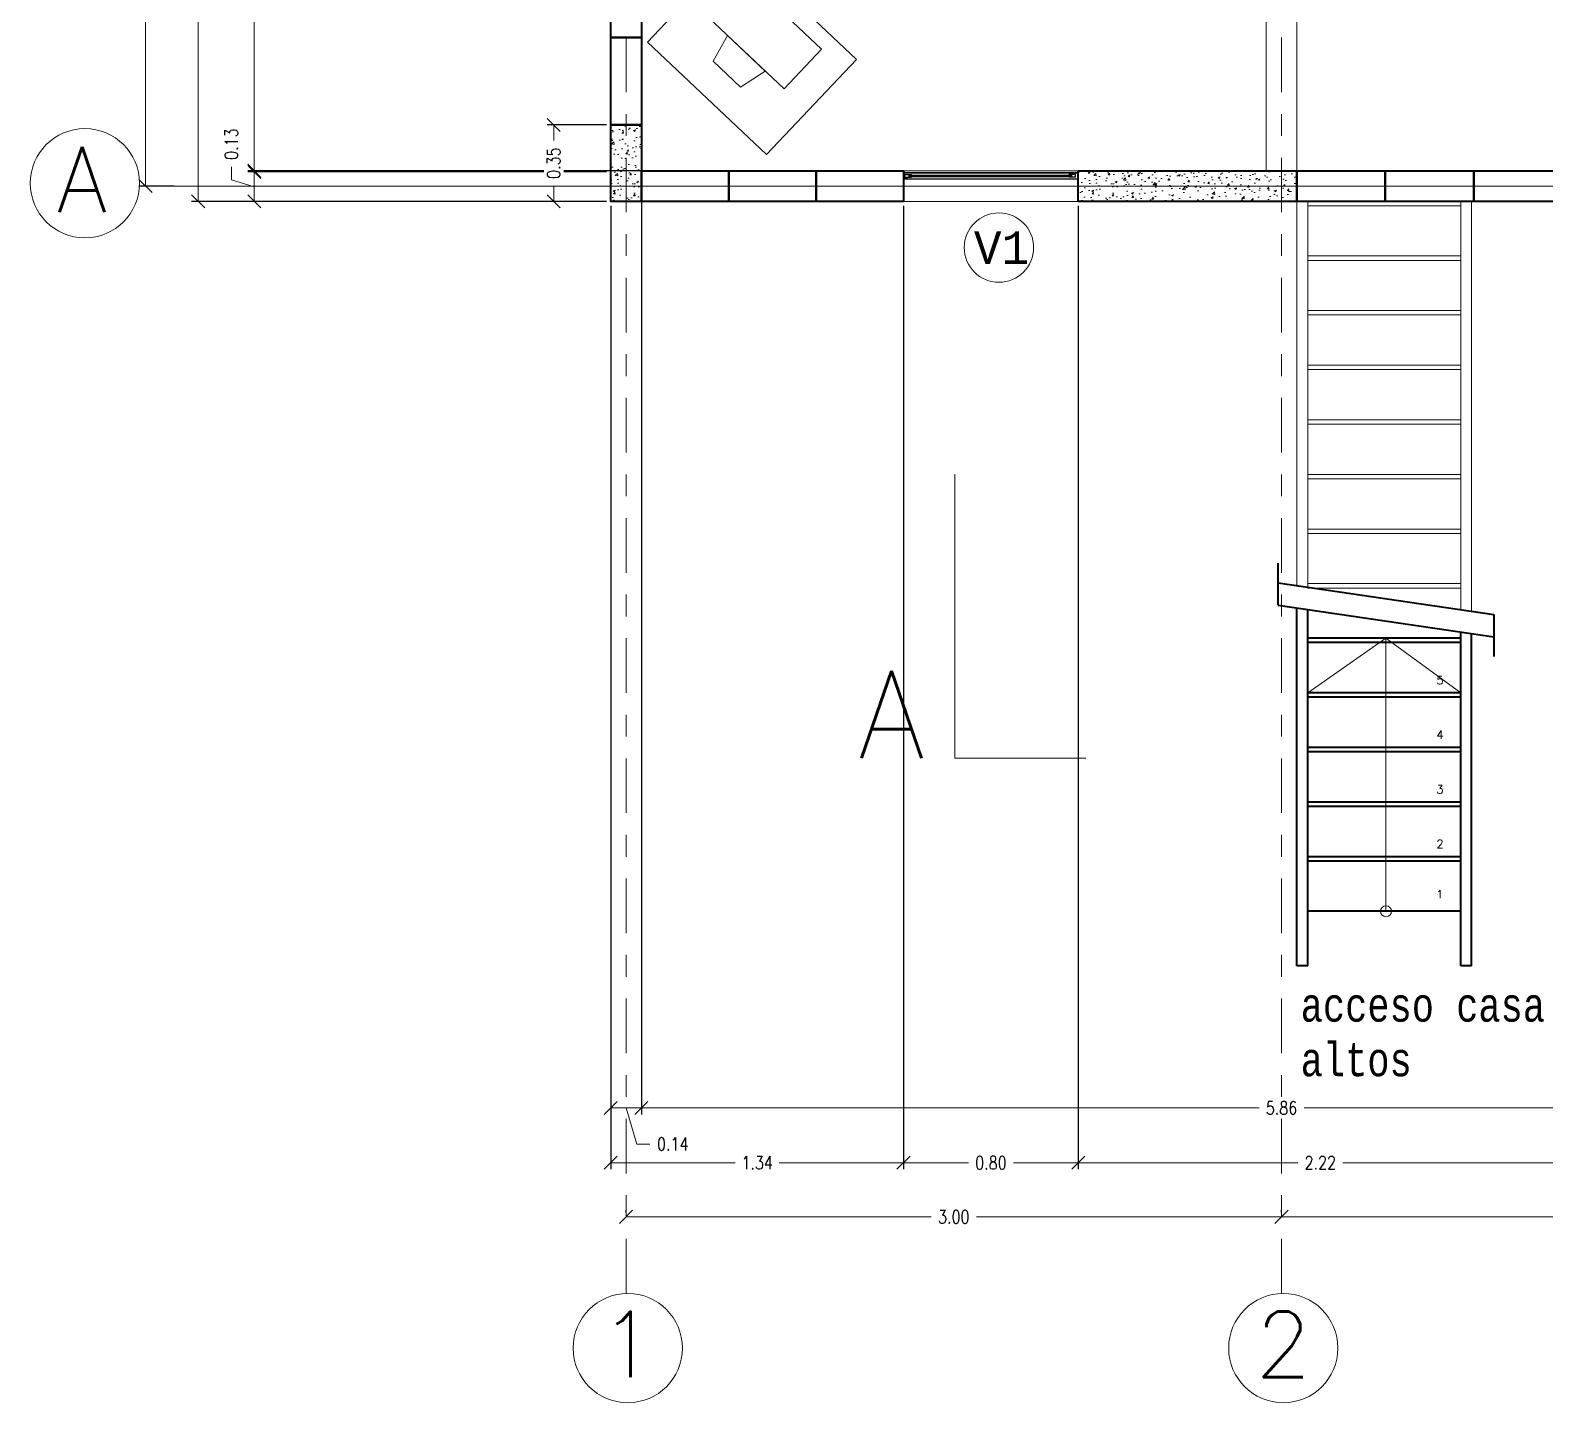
# Model space of a CAD drawing. Header units: metres. Extents: x -89 to 15, y -108 to -10.
# Drawn here: x -36.07 to -29.14, y -92.65 to -86.37 of the extents above; entities that cross this region are included whole.
import ezdxf

# ---------------------------------------------------------------- set-up
doc = ezdxf.new("R2010")
doc.units = ezdxf.units.M
doc.header["$LTSCALE"] = 5
doc.header["$MEASUREMENT"] = 0
doc.linetypes.add('CENTER', pattern=[2, 1.25, -0.25, 0.25, -0.25])
doc.layers.get('0').update_dxf_attribs({"color": 30})
for name, color, linetype, lineweight in [('A-ANNO-DIMS', 3, 'Continuous', 18), ('A-ANNO-SYMB', 3, 'Continuous', 18), ('A-ANNO-TEXT', 3, 'Continuous', 18), ('A-FLOR-LEVL', 7, 'Continuous', 35), ('A-FLOR-PATT', 8, 'Continuous', 18), ('A-FURN', 8, 'Continuous', 18), ('A-GLAZ-FULL', 4, 'Continuous', 25), ('A-WALL-FULL', 7, 'Continuous', 35)]:
    doc.layers.add(name, color=color, linetype=linetype, lineweight=lineweight)
doc.styles.add('E-ARIAL', font='arial.ttf')
doc.styles.add('E-ROMANS', font='romans.shx', dxfattribs={"width": 0.8})
doc.dimstyles.new('E-0050_TICK_12', dxfattribs={"dimscale": 0.001, "dimtxt": 60, "dimasz": 60, "dimexe": 30, "dimexo": 20, "dimgap": 30, "dimtad": 0, "dimzin": 0, "dimdsep": 46, "dimtxsty": 'E-ROMANS', "dimblk": 'OBLIQUE', "dimcen": 30, "dimclrd": 256, "dimclre": 256, "dimclrt": 256, "dimadec": 0, "dimazin": 0, "dimtfac": 1, "dimtmove": 1, "dimatfit": 3, "dimldrblk": 'OPEN90', "dimfxl": 1, "dimtfill": 1, "dimtolj": 1, "dimtzin": 0, "dimlwd": -1, "dimarcsym": 0})

# ---------------------------------------------------------------- blocks, each defined once
blk = doc.blocks.new('_Oblique')
at = {"color": 0, "linetype": 'ByBlock', "lineweight": -2}
blk.add_line((-0.5, -0.5), (0.5, 0.5), dxfattribs=at)
blk = doc.blocks.new('*D39')
at = {"layer": 'A-ANNO-DIMS', "lineweight": -2, "transparency": 16777216}
for p, q in [((-33.3446, -91.7796), (-33.3446, -91.7696)), ((-30.3446, -91.7796), (-30.3446, -91.7696))]:
    blk.add_line(p, q, dxfattribs=at)
at = {"layer": 'A-ANNO-DIMS', "transparency": 16777216}
for p, q in [((-33.3446, -91.7996), (-31.9477, -91.7996)), ((-30.3446, -91.7996), (-31.7414, -91.7996))]:
    blk.add_line(p, q, dxfattribs=at)
at = {"layer": 'A-ANNO-DIMS', "transparency": 16777216, "xscale": 0.06, "yscale": 0.06, "zscale": 0.06, "rotation": 180}
blk.add_blockref('_Oblique', (-33.3446, -91.7996), dxfattribs=at)
at = {"layer": 'A-ANNO-DIMS', "transparency": 16777216, "xscale": 0.06, "yscale": 0.06, "zscale": 0.06}
blk.add_blockref('_Oblique', (-30.3446, -91.7996), dxfattribs=at)
at = {"layer": 'A-ANNO-DIMS', "transparency": 16777216, "insert": (-31.8446, -91.7996), "char_height": 0.06, "attachment_point": 5, "style": 'E-ROMANS', "bg_fill": 3, "box_fill_scale": 1.25, "bg_fill_color": 256, "bg_fill_true_color": 13158600, "bg_fill_transparency": 0}
blk.add_mtext('\\A1;3.00', dxfattribs=at)
blk = doc.blocks.new('_Open90')
at = {"color": 0, "linetype": 'ByBlock', "lineweight": -2}
for p, q in [((0, 0), (-1, 0)), ((-0.5, 0.5), (0, 0)), ((0, 0), (-0.5, -0.5))]:
    blk.add_line(p, q, dxfattribs=at)
blk = doc.blocks.new('*D40')
at = {"layer": 'A-ANNO-DIMS', "lineweight": -2, "transparency": 16777216}
for p, q in [((-30.3446, -91.7796), (-30.3446, -91.7696)), ((-27.3446, -91.7796), (-27.3446, -91.7696))]:
    blk.add_line(p, q, dxfattribs=at)
at = {"layer": 'A-ANNO-DIMS', "transparency": 16777216}
for p, q in [((-30.3446, -91.7996), (-28.9477, -91.7996)), ((-27.3446, -91.7996), (-28.7414, -91.7996))]:
    blk.add_line(p, q, dxfattribs=at)
at = {"layer": 'A-ANNO-DIMS', "transparency": 16777216, "xscale": 0.06, "yscale": 0.06, "zscale": 0.06, "rotation": 180}
blk.add_blockref('_Oblique', (-30.3446, -91.7996), dxfattribs=at)
at = {"layer": 'A-ANNO-DIMS', "transparency": 16777216, "xscale": 0.06, "yscale": 0.06, "zscale": 0.06}
blk.add_blockref('_Oblique', (-27.3446, -91.7996), dxfattribs=at)
at = {"layer": 'A-ANNO-DIMS', "transparency": 16777216, "insert": (-28.8446, -91.7996), "char_height": 0.06, "attachment_point": 5, "style": 'E-ROMANS', "bg_fill": 3, "box_fill_scale": 1.25, "bg_fill_color": 256, "bg_fill_true_color": 13158600, "bg_fill_transparency": 0}
blk.add_mtext('\\A1;3.00', dxfattribs=at)
blk = doc.blocks.new('*D45')
at = {"layer": 'A-ANNO-DIMS', "lineweight": -2, "transparency": 16777216}
for p, q in [((-33.4146, -87.1709), (-33.4146, -91.5822)), ((-32.0746, -87.1709), (-32.0746, -91.5822))]:
    blk.add_line(p, q, dxfattribs=at)
at = {"layer": 'A-ANNO-DIMS', "transparency": 16777216}
for p, q in [((-33.4146, -91.5522), (-32.8454, -91.5522)), ((-32.0746, -91.5522), (-32.6437, -91.5522))]:
    blk.add_line(p, q, dxfattribs=at)
at = {"layer": 'A-ANNO-DIMS', "transparency": 16777216, "xscale": 0.06, "yscale": 0.06, "zscale": 0.06, "rotation": 180}
blk.add_blockref('_Oblique', (-33.4146, -91.5522), dxfattribs=at)
at = {"layer": 'A-ANNO-DIMS', "transparency": 16777216, "xscale": 0.06, "yscale": 0.06, "zscale": 0.06}
blk.add_blockref('_Oblique', (-32.0746, -91.5522), dxfattribs=at)
at = {"layer": 'A-ANNO-DIMS', "transparency": 16777216, "insert": (-32.7446, -91.5522), "char_height": 0.06, "attachment_point": 5, "style": 'E-ROMANS', "bg_fill": 3, "box_fill_scale": 1.25, "bg_fill_color": 256, "bg_fill_true_color": 13158600, "bg_fill_transparency": 0}
blk.add_mtext('\\A1;1.34', dxfattribs=at)
blk = doc.blocks.new('*D46')
at = {"layer": 'A-ANNO-DIMS', "lineweight": -2, "transparency": 16777216}
for p, q in [((-32.0746, -87.1709), (-32.0746, -91.5822)), ((-31.2746, -87.1709), (-31.2746, -91.5822))]:
    blk.add_line(p, q, dxfattribs=at)
at = {"layer": 'A-ANNO-DIMS', "transparency": 16777216}
for p, q in [((-32.0746, -91.5522), (-31.7777, -91.5522)), ((-31.2746, -91.5522), (-31.5714, -91.5522))]:
    blk.add_line(p, q, dxfattribs=at)
at = {"layer": 'A-ANNO-DIMS', "transparency": 16777216, "xscale": 0.06, "yscale": 0.06, "zscale": 0.06, "rotation": 180}
blk.add_blockref('_Oblique', (-32.0746, -91.5522), dxfattribs=at)
at = {"layer": 'A-ANNO-DIMS', "transparency": 16777216, "xscale": 0.06, "yscale": 0.06, "zscale": 0.06}
blk.add_blockref('_Oblique', (-31.2746, -91.5522), dxfattribs=at)
at = {"layer": 'A-ANNO-DIMS', "transparency": 16777216, "insert": (-31.6746, -91.5522), "char_height": 0.06, "attachment_point": 5, "style": 'E-ROMANS', "bg_fill": 3, "box_fill_scale": 1.25, "bg_fill_color": 256, "bg_fill_true_color": 13158600, "bg_fill_transparency": 0}
blk.add_mtext('\\A1;0.80', dxfattribs=at)
blk = doc.blocks.new('*D47')
at = {"layer": 'A-ANNO-DIMS', "lineweight": -2, "transparency": 16777216}
for p, q in [((-31.2746, -87.1709), (-31.2746, -91.5822)), ((-29.0596, -87.1709), (-29.0596, -91.5822))]:
    blk.add_line(p, q, dxfattribs=at)
at = {"layer": 'A-ANNO-DIMS', "transparency": 16777216}
for p, q in [((-31.2746, -91.5522), (-30.2702, -91.5522)), ((-29.0596, -91.5522), (-30.0639, -91.5522))]:
    blk.add_line(p, q, dxfattribs=at)
at = {"layer": 'A-ANNO-DIMS', "transparency": 16777216, "xscale": 0.06, "yscale": 0.06, "zscale": 0.06, "rotation": 180}
blk.add_blockref('_Oblique', (-31.2746, -91.5522), dxfattribs=at)
at = {"layer": 'A-ANNO-DIMS', "transparency": 16777216, "xscale": 0.06, "yscale": 0.06, "zscale": 0.06}
blk.add_blockref('_Oblique', (-29.0596, -91.5522), dxfattribs=at)
at = {"layer": 'A-ANNO-DIMS', "transparency": 16777216, "insert": (-30.1671, -91.5522), "char_height": 0.06, "attachment_point": 5, "style": 'E-ROMANS', "bg_fill": 3, "box_fill_scale": 1.25, "bg_fill_color": 256, "bg_fill_true_color": 13158600, "bg_fill_transparency": 0}
blk.add_mtext('\\A1;2.22', dxfattribs=at)
blk = doc.blocks.new('*D56')
at = {"layer": 'A-ANNO-DIMS', "lineweight": -2, "transparency": 16777216}
for p, q in [((-33.4146, -87.1709), (-33.4146, -91.3314)), ((-33.2746, -87.1709), (-33.2746, -91.3314))]:
    blk.add_line(p, q, dxfattribs=at)
at = {"layer": 'A-ANNO-DIMS', "transparency": 16777216}
for p, q in [((-33.4146, -91.3014), (-33.2746, -91.3014)), ((-33.3446, -91.3014), (-33.2951, -91.4664)), ((-33.2951, -91.4664), (-33.2351, -91.4664))]:
    blk.add_line(p, q, dxfattribs=at)
at = {"layer": 'A-ANNO-DIMS', "transparency": 16777216, "xscale": 0.06, "yscale": 0.06, "zscale": 0.06, "rotation": 180}
blk.add_blockref('_Oblique', (-33.4146, -91.3014), dxfattribs=at)
at = {"layer": 'A-ANNO-DIMS', "transparency": 16777216, "xscale": 0.06, "yscale": 0.06, "zscale": 0.06}
blk.add_blockref('_Oblique', (-33.2746, -91.3014), dxfattribs=at)
at = {"layer": 'A-ANNO-DIMS', "transparency": 16777216, "insert": (-33.1308, -91.4664), "char_height": 0.06, "attachment_point": 5, "style": 'E-ROMANS', "bg_fill": 3, "box_fill_scale": 1.25, "bg_fill_color": 256, "bg_fill_true_color": 13158600, "bg_fill_transparency": 0}
blk.add_mtext('\\A1;0.14', dxfattribs=at)
blk = doc.blocks.new('*D57')
at = {"layer": 'A-ANNO-DIMS', "lineweight": -2, "transparency": 16777216}
for p, q in [((-33.2746, -86.4209), (-33.2746, -91.3314)), ((-27.4146, -86.4209), (-27.4146, -91.3314))]:
    blk.add_line(p, q, dxfattribs=at)
at = {"layer": 'A-ANNO-DIMS', "transparency": 16777216}
for p, q in [((-33.2746, -91.3014), (-30.4477, -91.3014)), ((-27.4146, -91.3014), (-30.2414, -91.3014))]:
    blk.add_line(p, q, dxfattribs=at)
at = {"layer": 'A-ANNO-DIMS', "transparency": 16777216, "xscale": 0.06, "yscale": 0.06, "zscale": 0.06, "rotation": 180}
blk.add_blockref('_Oblique', (-33.2746, -91.3014), dxfattribs=at)
at = {"layer": 'A-ANNO-DIMS', "transparency": 16777216, "xscale": 0.06, "yscale": 0.06, "zscale": 0.06}
blk.add_blockref('_Oblique', (-27.4146, -91.3014), dxfattribs=at)
at = {"layer": 'A-ANNO-DIMS', "transparency": 16777216, "insert": (-30.3446, -91.3014), "char_height": 0.06, "attachment_point": 5, "style": 'E-ROMANS', "bg_fill": 3, "box_fill_scale": 1.25, "bg_fill_color": 256, "bg_fill_true_color": 13158600, "bg_fill_transparency": 0}
blk.add_mtext('\\A1;5.86', dxfattribs=at)
blk = doc.blocks.new('*D95')
at = {"layer": 'A-ANNO-DIMS', "lineweight": -2, "transparency": 16777216}
for p, q in [((-33.4346, -81.1009), (-35.333, -81.1009)), ((-33.4346, -87.1509), (-35.333, -87.1509))]:
    blk.add_line(p, q, dxfattribs=at)
at = {"layer": 'A-ANNO-DIMS', "transparency": 16777216}
for p, q in [((-35.303, -81.1009), (-35.303, -84.0239)), ((-35.303, -87.1509), (-35.303, -84.2279))]:
    blk.add_line(p, q, dxfattribs=at)
at = {"layer": 'A-ANNO-DIMS', "transparency": 16777216, "xscale": 0.06, "yscale": 0.06, "zscale": 0.06}
for p, rotation in [((-35.303, -81.1009), 90), ((-35.303, -87.1509), 270)]:
    blk.add_blockref('_Oblique', p, dxfattribs=dict(at, rotation=rotation))
at = {"layer": 'A-ANNO-DIMS', "transparency": 16777216, "insert": (-35.303, -84.1259), "char_height": 0.06, "attachment_point": 5, "rotation": 90, "style": 'E-ROMANS', "bg_fill": 3, "box_fill_scale": 1.25, "bg_fill_color": 256, "bg_fill_true_color": 13158600, "bg_fill_transparency": 0}
blk.add_mtext('\\A1;6.05', dxfattribs=at)
blk = doc.blocks.new('*D96')
at = {"layer": 'A-ANNO-DIMS', "lineweight": -2, "transparency": 16777216}
for p, q in [((-33.0915, -81.2409), (-35.0759, -81.2409)), ((-33.0915, -87.0109), (-35.0759, -87.0109))]:
    blk.add_line(p, q, dxfattribs=at)
at = {"layer": 'A-ANNO-DIMS', "transparency": 16777216}
for p, q in [((-35.0459, -81.2409), (-35.0459, -84.0228)), ((-35.0459, -87.0109), (-35.0459, -84.229))]:
    blk.add_line(p, q, dxfattribs=at)
at = {"layer": 'A-ANNO-DIMS', "transparency": 16777216, "xscale": 0.06, "yscale": 0.06, "zscale": 0.06}
for p, rotation in [((-35.0459, -81.2409), 90), ((-35.0459, -87.0109), 270)]:
    blk.add_blockref('_Oblique', p, dxfattribs=dict(at, rotation=rotation))
at = {"layer": 'A-ANNO-DIMS', "transparency": 16777216, "insert": (-35.0459, -84.1259), "char_height": 0.06, "attachment_point": 5, "rotation": 90, "style": 'E-ROMANS', "bg_fill": 3, "box_fill_scale": 1.25, "bg_fill_color": 256, "bg_fill_true_color": 13158600, "bg_fill_transparency": 0}
blk.add_mtext('\\A1;5.77', dxfattribs=at)
blk = doc.blocks.new('*D116')
at = {"layer": 'A-ANNO-DIMS', "transparency": 16777216}
for p, q in [((-35.1509, -87.0521), (-35.1509, -86.9921)), ((-35.0459, -87.0836), (-35.1509, -87.0521)), ((-35.0459, -87.0163), (-35.0459, -87.1509))]:
    blk.add_line(p, q, dxfattribs=at)
at = {"layer": 'A-ANNO-DIMS', "lineweight": -2, "transparency": 16777216}
for p, q in [((-33.4346, -87.0163), (-35.0759, -87.0163)), ((-33.4346, -87.1509), (-35.0759, -87.1509))]:
    blk.add_line(p, q, dxfattribs=at)
at = {"layer": 'A-ANNO-DIMS', "transparency": 16777216, "xscale": 0.06, "yscale": 0.06, "zscale": 0.06, "rotation": 270}
blk.add_blockref('_Oblique', (-35.0459, -87.1509), dxfattribs=at)
at = {"layer": 'A-ANNO-DIMS', "transparency": 16777216, "insert": (-35.1509, -86.8889), "char_height": 0.06, "attachment_point": 5, "rotation": 90, "style": 'E-ROMANS', "bg_fill": 3, "box_fill_scale": 1.25, "bg_fill_color": 256, "bg_fill_true_color": 13158600, "bg_fill_transparency": 0}
blk.add_mtext('\\A1;0.13', dxfattribs=at)
at = {"layer": 'A-ANNO-DIMS', "transparency": 16777216, "xscale": 0.06, "yscale": 0.06, "zscale": 0.06, "rotation": 90}
blk.add_blockref('_Oblique', (-35.0459, -87.0163), dxfattribs=at)
blk = doc.blocks.new('*D118')
at = {"layer": 'A-ANNO-DIMS', "lineweight": -2, "transparency": 16777216}
for p, q in [((-33.4346, -86.8009), (-33.7056, -86.8009)), ((-33.4346, -87.1509), (-33.7056, -87.1509))]:
    blk.add_line(p, q, dxfattribs=at)
at = {"layer": 'A-ANNO-DIMS', "transparency": 16777216}
for p, q in [((-33.6756, -86.8009), (-33.6756, -86.8728)), ((-33.6756, -87.1509), (-33.6756, -87.079))]:
    blk.add_line(p, q, dxfattribs=at)
at = {"layer": 'A-ANNO-DIMS', "transparency": 16777216, "xscale": 0.06, "yscale": 0.06, "zscale": 0.06}
for p, rotation in [((-33.6756, -86.8009), 90), ((-33.6756, -87.1509), 270)]:
    blk.add_blockref('_Oblique', p, dxfattribs=dict(at, rotation=rotation))
at = {"layer": 'A-ANNO-DIMS', "transparency": 16777216, "insert": (-33.6756, -86.9759), "char_height": 0.06, "attachment_point": 5, "rotation": 90, "style": 'E-ROMANS', "bg_fill": 3, "box_fill_scale": 1.25, "bg_fill_color": 256, "bg_fill_true_color": 13158600, "bg_fill_transparency": 0}
blk.add_mtext('\\A1;0.35', dxfattribs=at)
blk = doc.blocks.new('*D141')
at = {"layer": 'A-ANNO-DIMS', "lineweight": -2, "transparency": 16777216}
for p, q in [((-35.4124, -83.2759), (-35.5741, -83.2759)), ((-35.4124, -87.0809), (-35.5741, -87.0809))]:
    blk.add_line(p, q, dxfattribs=at)
at = {"layer": 'A-ANNO-DIMS', "transparency": 16777216}
for p, q in [((-35.5441, -83.2759), (-35.5441, -85.0821)), ((-35.5441, -87.0809), (-35.5441, -85.2747))]:
    blk.add_line(p, q, dxfattribs=at)
at = {"layer": 'A-ANNO-DIMS', "transparency": 16777216, "xscale": 0.06, "yscale": 0.06, "zscale": 0.06}
for p, rotation in [((-35.5441, -83.2759), 90), ((-35.5441, -87.0809), 270)]:
    blk.add_blockref('_Oblique', p, dxfattribs=dict(at, rotation=rotation))
at = {"layer": 'A-ANNO-DIMS', "transparency": 16777216, "insert": (-35.5441, -85.1784), "char_height": 0.06, "attachment_point": 5, "rotation": 90, "style": 'E-ROMANS', "bg_fill": 3, "box_fill_scale": 1.25, "bg_fill_color": 256, "bg_fill_true_color": 13158600, "bg_fill_transparency": 0}
blk.add_mtext('\\A1;3.81', dxfattribs=at)

msp = doc.modelspace()

# ---------------------------------------------------------------- hatches: boundary and pattern name
at = {"layer": 'A-FLOR-PATT'}
h = msp.add_hatch(dxfattribs=at)
h.set_pattern_fill('AR-CONC', color=256, scale=0.0005, style=0)
h.set_pattern_definition([(50, (0, 0), (0.091092334, -0.00796954), [0.009525, -0.104775]), (355, (0, 0), (-0.01762141, 0.09552832), [0.00762, -0.08382]), (100.451, (0.00759, -0.00066), (0.07347125, 0.08755834), [0.008095, -0.089045]), (46.1842, (0, 0.0254), (0.13553952, -0.02102116), [0.0142875, -0.1571625]), (96.6356, (0.0113, 0.02365), (0.11870212, 0.12371278), [0.0121425, -0.1335675]), (351.184, (0, 0.0254), (0.1187023, 0.12371256), [0.01143, -0.12573]), (21, (0.0127, 0.01905), (0.07580744, -0.05113276), [0.009525, -0.104775]), (326, (0.0127, 0.01905), (0.03090101, 0.09209398), [0.00762, -0.08382]), (71.4514, (0.01902, 0.01479), (0.106708245, 0.04096143), [0.008095, -0.089045]), (37.5, (0, 0), (0.001544302, 0.04227752), [0, -0.082804, 0, -0.08509, 0, -0.0841375]), (7.5, (0, 0), (0.033409831, 0.050090287), [0, -0.048514, 0, -0.080899, 0, -0.0320675]), (327.5, (-0.02832, 0), (0.067795298, -0.002864372), [0, -0.03175, 0, -0.09906, 0, -0.131445]), (317.5, (-0.04102, 0), (0.07406459, 0.012713246), [0, -0.041275, 0, -0.065786, 0, -0.093345])])
h.paths.add_polyline_path([(-33.4146, -87.1509), (-33.2746, -87.1509), (-33.2746, -86.8009), (-33.4146, -86.8009)])
for points in [[(-32.0579, -87.0472), (-32.0579, -87.0447), (-32.0721, -87.0447), (-32.0721, -87.0234), (-32.0579, -87.0234), (-32.0579, -87.0209), (-32.0746, -87.0209), (-32.0746, -87.0472)], [(-31.2912, -87.0472), (-31.2912, -87.0447), (-31.2771, -87.0447), (-31.2771, -87.0234), (-31.2912, -87.0234), (-31.2912, -87.0209), (-31.2746, -87.0209), (-31.2746, -87.0472)]]:
    msp.add_hatch(color=256, dxfattribs=at).paths.add_polyline_path(points)
h = msp.add_hatch(dxfattribs=at)
h.set_pattern_fill('AR-CONC', color=256, scale=0.0005, style=0)
h.set_pattern_definition([(50, (2.19, 1e-08), (0.091092334, -0.00796954), [0.009525, -0.104775]), (355, (2.19, 1e-08), (-0.01762141, 0.09552832), [0.00762, -0.08382]), (100.451, (2.19759, -0.00066), (0.07347125, 0.08755834), [0.008095, -0.089045]), (46.1842, (2.19, 0.0254), (0.13553952, -0.02102116), [0.0142875, -0.1571625]), (96.6356, (2.2013, 0.02365), (0.11870212, 0.12371278), [0.0121425, -0.1335675]), (351.184, (2.19, 0.0254), (0.1187023, 0.12371256), [0.01143, -0.12573]), (21, (2.2027, 0.01905), (0.07580744, -0.05113276), [0.009525, -0.104775]), (326, (2.2027, 0.01905), (0.03090101, 0.09209398), [0.00762, -0.08382]), (71.4514, (2.20902, 0.01479), (0.106708245, 0.04096143), [0.008095, -0.089045]), (37.5, (2.19, 1e-08), (0.001544302, 0.04227752), [0, -0.082804, 0, -0.08509, 0, -0.0841375]), (7.5, (2.19, 1e-08), (0.033409831, 0.050090287), [0, -0.048514, 0, -0.080899, 0, -0.0320675]), (327.5, (2.16168, 1e-08), (0.067795298, -0.002864372), [0, -0.03175, 0, -0.09906, 0, -0.131445]), (317.5, (2.14898, 1e-08), (0.07406459, 0.012713246), [0, -0.041275, 0, -0.065786, 0, -0.093345])])
h.paths.add_polyline_path([(-31.2746, -87.0109), (-31.2746, -87.1509), (-30.2746, -87.1509), (-30.2746, -87.0109)])

# ---------------------------------------------------------------- linework, layer by layer
at = {"layer": 'A-ANNO-SYMB', "linetype": 'CENTER', "ltscale": 0.04}
for p, q in [((-33.3446, -92.1509), (-33.3446, -77.1009)), ((-30.3446, -92.1509), (-30.3446, -77.1009))]:
    msp.add_line(p, q, dxfattribs=at)
at = {"layer": 'A-ANNO-SYMB', "ltscale": 0.04}
msp.add_lwpolyline([(-35.5715, -87.0809), (-14.2746, -87.0809)], dxfattribs=at)
at = {"layer": 'A-ANNO-SYMB'}
for centre, radius in [((-35.8212, -87.0678), 0.25), ((-31.6381, -87.3624), 0.1589), ((-33.3365, -92.4008), 0.25), ((-30.3365, -92.4008), 0.25)]:
    msp.add_circle(centre, radius, dxfattribs=at)
at = {"layer": 'A-FURN', "ltscale": 0.8}
for p, q in [((-30.4146, -87.0109), (-30.4146, -81.3109)), ((-30.2746, -87.0109), (-30.2746, -81.3109))]:
    msp.add_line(p, q, dxfattribs=at)
at = {"layer": 'A-FURN', "ltscale": 0.4}
for p, q in [((-32.8797, -86.392), (-32.9458, -86.5084)), ((-32.7075, -86.555), (-32.82, -86.6274))]:
    msp.add_line(p, q, dxfattribs=at)
at = {"layer": 'A-FURN'}
for p, q in [((-32.0746, -87.0109), (-31.2746, -87.0109)), ((-31.2746, -87.1509), (-32.0746, -87.1509))]:
    msp.add_line(p, q, dxfattribs=at)
at = {"layer": 'A-FURN', "ltscale": 0.8}
msp.add_lwpolyline([(-32.8344, -85.9855), (-32.2897, -86.501), (-32.702, -86.9368), (-33.2468, -86.4214)], close=True, dxfattribs=at)
at = {"layer": 'A-FURN', "ltscale": 0.4}
msp.add_lwpolyline([(-32.7939, -86.129), (-32.4496, -86.4548), (-32.6214, -86.6364), (-32.9658, -86.3106)], close=True, dxfattribs=at)
for points in [[(-32.8797, -86.392), (-32.7075, -86.555)], [(-32.82, -86.6274), (-32.9458, -86.5084)]]:
    msp.add_lwpolyline(points, dxfattribs=at)
at = {"layer": 'A-GLAZ-FULL'}
for p, q in [((-32.0746, -87.0209), (-31.2746, -87.0209)), ((-32.0579, -87.0209), (-32.0746, -87.0209)), ((-32.0746, -87.0472), (-31.2746, -87.0472)), ((-32.0721, -87.0447), (-32.0721, -87.0234)), ((-32.0579, -87.0447), (-32.0721, -87.0447)), ((-32.0679, -87.0274), (-32.0387, -87.0274)), ((-32.0679, -87.0407), (-32.0679, -87.0274)), ((-32.0679, -87.0407), (-32.0387, -87.0407)), ((-31.2746, -87.0209), (-32.0579, -87.0209)), ((-32.0579, -87.0234), (-32.0579, -87.0209)), ((-32.0579, -87.0472), (-32.0579, -87.0447)), ((-32.0487, -87.0315), (-31.306, -87.0315)), ((-32.0487, -87.0365), (-32.0487, -87.0315)), ((-32.0487, -87.0365), (-31.306, -87.0365)), ((-32.0387, -87.0315), (-32.0387, -87.0274)), ((-32.0387, -87.0407), (-32.0387, -87.0365)), ((-31.2868, -87.0274), (-31.316, -87.0274)), ((-31.316, -87.0315), (-31.316, -87.0274)), ((-31.316, -87.0407), (-31.316, -87.0365)), ((-31.2868, -87.0407), (-31.316, -87.0407)), ((-31.306, -87.0315), (-31.306, -87.0365)), ((-31.2868, -87.0407), (-31.2868, -87.0274)), ((-31.2746, -87.0209), (-31.2746, -87.0472))]:
    msp.add_line(p, q, dxfattribs=at)
at = {"layer": 'A-WALL-FULL'}
for points in [[(-33.4146, -86.8009), (-33.2746, -86.8009), (-33.2746, -87.1509), (-33.4146, -87.1509)], [(-31.2746, -87.0109), (-30.2746, -87.0109), (-30.2746, -87.1509), (-31.2746, -87.1509)]]:
    msp.add_lwpolyline(points, close=True, dxfattribs=at)

# ---------------------------------------------------------------- texts
at = {"layer": 'A-ANNO-TEXT', "style": 'E-ROMANS'}
for s, p in [('A', (-35.95, -87.2006)), ('1', (-33.4653, -92.5335)), ('2', (-30.4653, -92.5335))]:
    msp.add_text(s, height=0.3, dxfattribs=at).set_placement(p)
at = {"layer": 'A-ANNO-TEXT', "char_height": 0.15, "attachment_point": 1}
for s, insert, width, style in [('{\\fMonospac821 BT|b0|i0|c0|p49;V1}', (-31.7529, -87.2873), 0.26085, 'E-ARIAL'), ('{\\fMonospac821 BT|b0|i0|c0|p49;acceso casa \\Paltos}', (-30.2569, -90.7561), 3.465316, 'E-ROMANS')]:
    msp.add_mtext(s, dxfattribs=dict(at, insert=insert, width=width, style=style))

# ---------------------------------------------------------------- next in the draw order: dimensions: what is measured, and where the dimension line sits
at = {"layer": 'A-ANNO-DIMS'}
dim = msp.add_linear_dim(base=(-35.5441376961, -83.2759030411), p1=(-35.3923584342, -87.0809030411), p2=(-35.3923584342, -83.2759030411), angle=90, dimstyle='E-0050_TICK_12', dxfattribs=at)
dim.commit()
dim.dimension.update_dxf_attribs({"geometry": '*D141', "text_midpoint": (-35.5441376961, -85.1784030411)})
for base, p1, p2, picture, middle in [((-32.0746, -91.5522), (-33.4146, -87.1509), (-32.0746, -87.1509), '*D45', (-32.7446, -91.5522)), ((-30.3446, -91.7996), (-33.3446, -91.7996), (-30.3446, -91.7996), '*D39', (-31.8446, -91.7996))]:
    dim = msp.add_linear_dim(base=base, p1=p1, p2=p2, dimstyle='E-0050_TICK_12', dxfattribs=at)
    dim.commit()
    dim.dimension.update_dxf_attribs({"geometry": picture, "text_midpoint": middle})

# ---------------------------------------------------------------- next in the draw order: dimensions: what is measured, and where the dimension line sits
for base, p1, p2, picture, middle in [((-33.2746, -91.3014), (-33.4146, -87.1509), (-33.2746, -87.1509), '*D56', (-33.2051, -91.4664)), ((-31.2746, -91.5522), (-32.0746, -87.1509), (-31.2746, -87.1509), '*D46', (-31.6746, -91.5522)), ((-27.3446, -91.7996), (-30.3446, -91.7996), (-27.3446, -91.7996), '*D40', (-28.8446, -91.7996))]:
    dim = msp.add_linear_dim(base=base, p1=p1, p2=p2, dimstyle='E-0050_TICK_12', dxfattribs=at)
    dim.commit()
    dim.dimension.update_dxf_attribs({"geometry": picture, "text_midpoint": middle})

# ---------------------------------------------------------------- next in the draw order: dimensions: what is measured, and where the dimension line sits
dim = msp.add_linear_dim(base=(-35.303, -87.1509), p1=(-33.4146, -81.1009), p2=(-33.4146, -87.1509), angle=90, dimstyle='E-0050_TICK_12', dxfattribs=at)
dim.commit()
dim.dimension.update_dxf_attribs({"geometry": '*D95', "text_midpoint": (-35.303, -84.1259)})
dim = msp.add_linear_dim(base=(-29.0595797242, -91.5522091112), p1=(-31.2745797242, -87.1509030411), p2=(-29.0595797242, -87.1509030411), dimstyle='E-0050_TICK_12', dxfattribs=at)
dim.commit()
dim.dimension.update_dxf_attribs({"geometry": '*D47', "text_midpoint": (-30.1670797242, -91.5522091112)})

# ---------------------------------------------------------------- next in the draw order: dimensions: what is measured, and where the dimension line sits
dim = msp.add_linear_dim(base=(-27.4146, -91.3014), p1=(-33.2746, -86.4009), p2=(-27.4146, -86.4009), dimstyle='E-0050_TICK_12', dxfattribs=at)
dim.commit()
dim.dimension.update_dxf_attribs({"geometry": '*D57', "text_midpoint": (-30.3446, -91.3014)})

# ---------------------------------------------------------------- next in the draw order: linework, layer by layer
at = {"layer": 'A-ANNO-SYMB'}
for q in [(-31.8396, -88.3995), (-31.2396, -89.6995)]:
    msp.add_line((-31.8396, -89.6995), q, dxfattribs=at)
at = {"layer": 'A-FLOR-LEVL'}
for p, q in [((-30.2746, -90.6509), (-30.2746, -89.0117)), ((-30.2246, -90.6509), (-30.2246, -89.0191)), ((-29.5246, -90.6509), (-29.5246, -89.1217)), ((-29.4746, -90.6509), (-29.4746, -89.1291)), ((-29.5246, -89.1509), (-30.2246, -89.1509)), ((-29.5246, -89.1709), (-30.2246, -89.1709)), ((-29.5246, -89.4009), (-30.2246, -89.4009)), ((-29.5246, -89.4209), (-30.2246, -89.4209)), ((-29.5246, -89.6509), (-30.2246, -89.6509)), ((-29.5246, -89.6709), (-30.2246, -89.6709)), ((-29.5246, -89.9009), (-30.2246, -89.9009)), ((-29.5246, -89.9209), (-30.2246, -89.9209)), ((-29.5246, -89.9209), (-30.2246, -89.9209)), ((-29.5246, -90.1509), (-30.2246, -90.1509)), ((-29.5246, -90.1709), (-30.2246, -90.1709)), ((-29.5246, -90.4009), (-30.2246, -90.4009)), ((-30.2246, -90.6509), (-30.2746, -90.6509)), ((-29.4746, -90.6509), (-29.5246, -90.6509))]:
    msp.add_line(p, q, dxfattribs=at)
at = {"layer": 'A-FURN', "ltscale": 0.8}
for p, q in [((-30.2746, -88.9105), (-30.2746, -87.1509)), ((-30.2246, -88.9209), (-30.2246, -87.1509)), ((-30.2246, -87.1709), (-29.5246, -87.1709)), ((-29.5246, -89.0205), (-29.5246, -87.1509)), ((-29.4746, -89.0278), (-29.4746, -87.1509)), ((-29.5246, -87.4009), (-30.2246, -87.4009)), ((-29.5246, -87.4209), (-30.2246, -87.4209)), ((-29.5246, -87.6509), (-30.2246, -87.6509)), ((-29.5246, -87.6709), (-30.2246, -87.6709)), ((-29.5246, -87.9009), (-30.2246, -87.9009)), ((-29.5246, -87.9209), (-30.2246, -87.9209)), ((-29.5246, -88.1509), (-30.2246, -88.1509)), ((-29.5246, -88.1709), (-30.2246, -88.1709)), ((-29.5246, -88.4009), (-30.2246, -88.4009)), ((-29.5246, -88.4209), (-30.2246, -88.4209)), ((-29.5246, -88.6509), (-30.2246, -88.6509)), ((-29.5246, -88.6709), (-30.2246, -88.6709)), ((-29.5246, -88.9009), (-30.2246, -88.9009)), ((-29.5246, -88.9209), (-30.2246, -88.9209)), ((-29.8665, -90.4009), (-29.8665, -89.1509))]:
    msp.add_line(p, q, dxfattribs=at)
at = {"layer": 'A-FURN', "ltscale": 0.4}
for q in [(-30.2246, -89.4009), (-29.5246, -89.4009)]:
    msp.add_line((-29.8665, -89.1509), q, dxfattribs=at)
at = {"layer": 'A-FURN', "ltscale": 0.8}
msp.add_circle((-29.8665, -90.4009), 0.025, dxfattribs=at)
at = {"layer": 'A-WALL-FULL'}
for p, q in [((-32.8746, -87.0109), (-32.8746, -87.1509)), ((-32.8746, -87.0109), (-32.4746, -87.0109)), ((-32.8746, -87.1509), (-32.8746, -87.0109)), ((-32.4746, -87.0109), (-32.0746, -87.0109)), ((-32.4746, -87.1509), (-32.4746, -87.0109)), ((-32.4746, -87.0109), (-32.4746, -87.1509)), ((-32.0746, -87.0109), (-32.0746, -87.1509)), ((-30.2746, -87.0109), (-29.8696, -87.0109)), ((-30.2746, -87.1509), (-30.2746, -87.0109)), ((-29.8696, -87.0109), (-29.4646, -87.0109)), ((-29.8696, -87.1509), (-29.8696, -87.0109)), ((-29.8696, -87.0109), (-29.8696, -87.1509)), ((-29.4646, -87.0109), (-29.4646, -87.1509)), ((-29.4646, -87.0109), (-29.0596, -87.0109)), ((-29.4646, -87.1509), (-29.4646, -87.0109)), ((-32.8746, -87.1509), (-33.2746, -87.1509)), ((-32.4746, -87.1509), (-32.8746, -87.1509)), ((-32.0746, -87.1509), (-32.4746, -87.1509)), ((-29.8696, -87.1509), (-30.2746, -87.1509)), ((-29.4646, -87.1509), (-29.8696, -87.1509)), ((-29.0596, -87.1509), (-29.4646, -87.1509))]:
    msp.add_line(p, q, dxfattribs=at)
for points in [[(-30.3602, -88.9992), (-30.3602, -88.8069)], [(-30.3602, -88.8979), (-29.3729, -89.0427)], [(-30.3602, -88.9992), (-29.3729, -89.144)], [(-29.3729, -89.0427), (-29.3729, -89.235)]]:
    msp.add_lwpolyline(points, dxfattribs=at)

# ---------------------------------------------------------------- next in the draw order: texts
at = {"layer": 'A-ANNO-TEXT', "style": 'E-ROMANS'}
for s, height, p in [('A', 0.4, (-32.2843, -89.7003)), ('5', 0.0375, (-29.6356, -89.3615)), ('4', 0.0375, (-29.6356, -89.6115)), ('3', 0.0375, (-29.6356, -89.8615)), ('2', 0.0375, (-29.6356, -90.1115)), ('1', 0.0375, (-29.6356, -90.3415))]:
    msp.add_text(s, height=height, dxfattribs=at).set_placement(p)

# ---------------------------------------------------------------- next in the draw order: dimensions: what is measured, and where the dimension line sits
at = {"layer": 'A-ANNO-DIMS'}
dim = msp.add_linear_dim(base=(-35.0459, -87.0109), p1=(-33.0715, -81.2409), p2=(-33.0715, -87.0109), angle=90, dimstyle='E-0050_TICK_12', dxfattribs=at)
dim.commit()
dim.dimension.update_dxf_attribs({"geometry": '*D96', "text_midpoint": (-35.0459, -84.1259)})

# ---------------------------------------------------------------- next in the draw order: linework, layer by layer
at = {"layer": 'A-WALL-FULL'}
for p, q in [((-33.4146, -86.4009), (-33.4146, -86.0009)), ((-33.2746, -86.0009), (-33.2746, -86.4009)), ((-33.4146, -86.4009), (-33.2746, -86.4009)), ((-33.2746, -86.4009), (-33.4146, -86.4009)), ((-33.2746, -86.4009), (-33.2746, -86.8009)), ((-33.2746, -87.0109), (-32.8746, -87.0109)), ((-33.2746, -87.1509), (-33.2746, -87.0109))]:
    msp.add_line(p, q, dxfattribs=at)

# ---------------------------------------------------------------- next in the draw order: dimensions: what is measured, and where the dimension line sits
at = {"layer": 'A-ANNO-DIMS'}
dim = msp.add_linear_dim(base=(-35.0459, -87.1509), p1=(-33.4146, -87.0163), p2=(-33.4146, -87.1509), angle=90, dimstyle='E-0050_TICK_12', dxfattribs=at)
dim.commit()
dim.dimension.update_dxf_attribs({"geometry": '*D116', "text_midpoint": (-35.1509, -86.9621)})

# ---------------------------------------------------------------- next in the draw order: dimensions: what is measured, and where the dimension line sits
dim = msp.add_linear_dim(base=(-33.6756, -87.1509), p1=(-33.4146, -86.8009), p2=(-33.4146, -87.1509), angle=90, dimstyle='E-0050_TICK_12', dxfattribs=at)
dim.commit()
dim.dimension.update_dxf_attribs({"geometry": '*D118', "text_midpoint": (-33.6756, -86.9759)})

# ---------------------------------------------------------------- next in the draw order: linework, layer by layer
at = {"layer": 'A-WALL-FULL'}
for p, q in [((-33.4146, -86.8009), (-33.4146, -86.4009)), ((-33.2746, -86.8009), (-33.4146, -86.8009))]:
    msp.add_line(p, q, dxfattribs=at)

doc.saveas('drawing.dxf')
